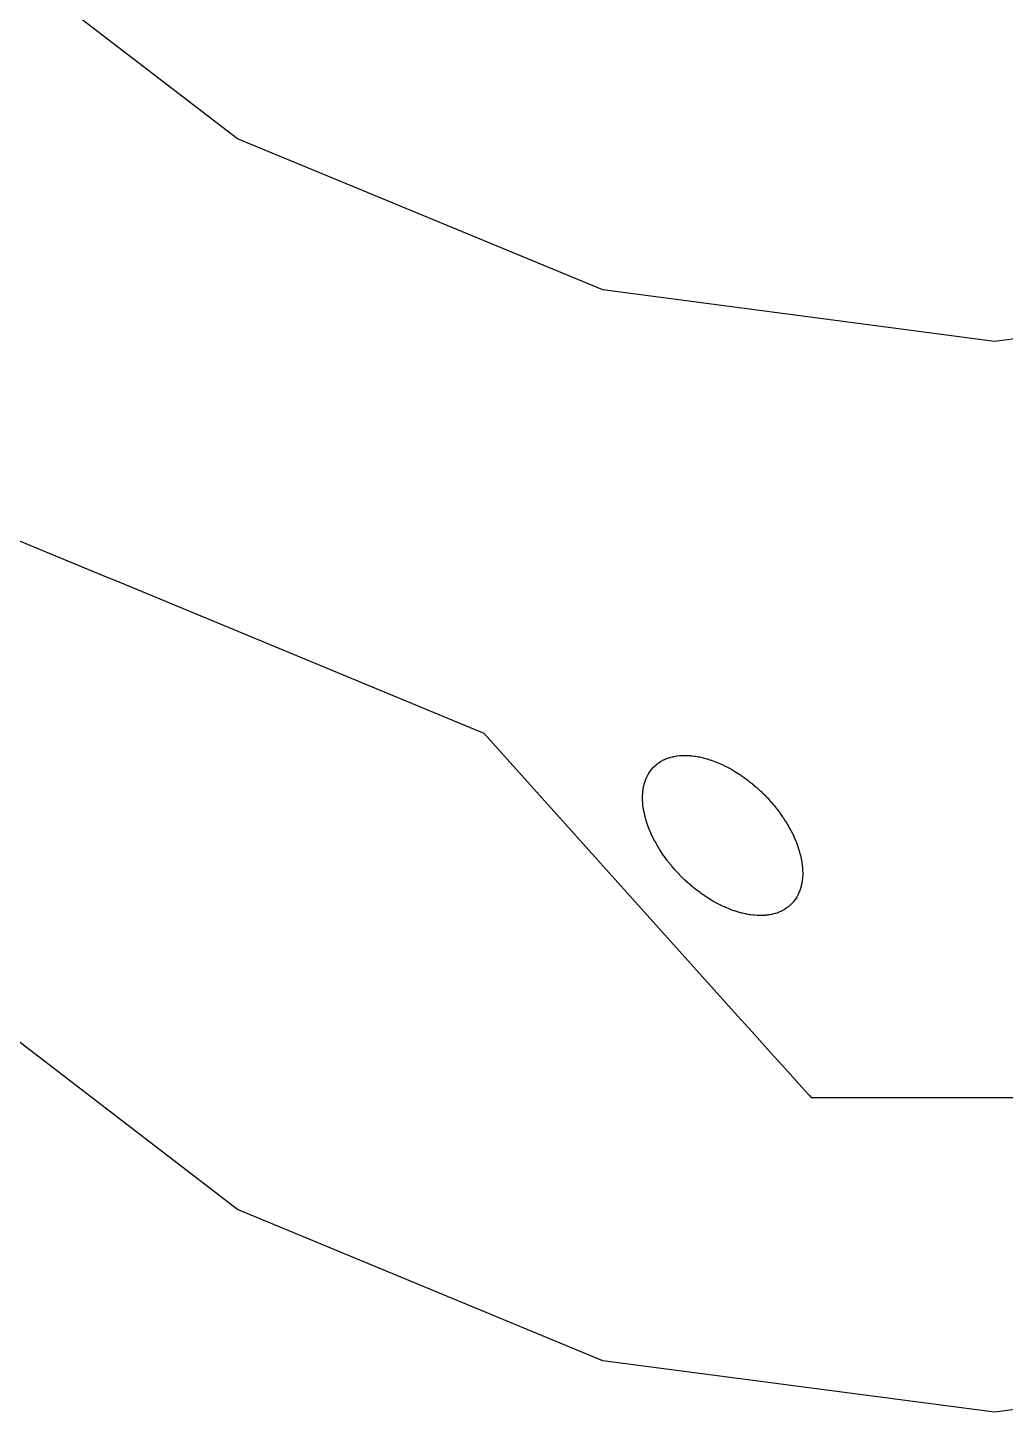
# Model space of a CAD drawing. Header units: metres. Extents: x 1 to 389, y 5 to 245.
# Drawn here: x 33.39 to 65.35, y 129.74 to 175 of the extents above; entities that cross this region are included whole.
import ezdxf

# ---------------------------------------------------------------- set-up
doc = ezdxf.new("R2010")
doc.units = ezdxf.units.M

msp = doc.modelspace()

# ---------------------------------------------------------------- linework, layer by layer
for p, q in [((40.2487, 171.371), (29.9967, 179.239)), ((52.1888, 166.427), (40.2487, 171.371)), ((64.9987, 164.741), (52.1888, 166.427)), ((77.8107, 166.427), (64.9987, 164.741)), ((32.7487, 158.381), (34.4351, 157.683)), ((34.4351, 157.683), (35.5597, 157.217)), ((35.5597, 157.217), (36.0703, 157.006)), ((36.0703, 157.006), (36.2386, 156.936)), ((36.2386, 156.936), (48.3047, 151.939)), ((48.3047, 151.939), (56.5997, 142.704)), ((54.4055, 151.151), (54.48, 151.171)), ((54.48, 151.171), (54.4878, 151.171)), ((54.4878, 151.171), (54.4967, 151.173)), ((54.4967, 151.173), (54.512, 151.176)), ((54.512, 151.176), (54.5974, 151.194)), ((54.5974, 151.194), (54.6068, 151.195)), ((54.6068, 151.195), (54.6224, 151.197)), ((54.6224, 151.197), (54.7031, 151.205)), ((54.7031, 151.205), (54.7094, 151.206)), ((54.7094, 151.206), (54.7188, 151.207)), ((54.7188, 151.207), (54.7358, 151.208)), ((54.7358, 151.208), (54.8196, 151.213)), ((54.8196, 151.213), (54.8289, 151.213)), ((54.8289, 151.213), (54.8387, 151.213)), ((54.8387, 151.213), (54.8558, 151.213)), ((54.8558, 151.213), (54.9427, 151.212)), ((54.9427, 151.212), (54.9489, 151.212)), ((54.9489, 151.212), (54.9588, 151.211)), ((54.9588, 151.211), (54.9767, 151.21)), ((54.9767, 151.21), (55.0667, 151.206)), ((55.0667, 151.206), (55.0744, 151.204)), ((55.0744, 151.204), (55.0847, 151.203)), ((55.0847, 151.203), (55.1027, 151.202)), ((55.1027, 151.202), (55.1927, 151.191)), ((55.1927, 151.191), (55.2005, 151.191)), ((55.2005, 151.191), (55.2108, 151.189)), ((55.2108, 151.189), (55.2296, 151.186)), ((55.2296, 151.186), (55.3227, 151.169)), ((55.3227, 151.169), (55.3304, 151.167)), ((55.3304, 151.167), (55.3408, 151.165)), ((55.3408, 151.165), (55.3596, 151.161)), ((53.7437, 150.699), (53.7872, 150.756)), ((53.7872, 150.756), (53.7894, 150.76)), ((53.7894, 150.76), (53.7921, 150.763)), ((53.7921, 150.763), (53.7968, 150.767)), ((53.7968, 150.767), (53.8543, 150.83)), ((53.8543, 150.83), (53.8601, 150.837)), ((53.8601, 150.837), (53.8647, 150.841)), ((53.8647, 150.841), (53.8751, 150.851)), ((53.8751, 150.851), (53.9263, 150.899)), ((53.9263, 150.899), (53.9368, 150.909)), ((53.9368, 150.909), (53.9481, 150.917)), ((53.9481, 150.917), (54.0056, 150.96)), ((54.0056, 150.96), (54.0168, 150.969)), ((54.0168, 150.969), (54.0289, 150.977)), ((54.0289, 150.977), (54.0894, 151.016)), ((54.0894, 151.016), (54.0956, 151.019)), ((54.0956, 151.019), (54.1028, 151.023)), ((54.1028, 151.023), (54.1789, 151.064)), ((54.1789, 151.064), (54.1851, 151.067)), ((54.1851, 151.067), (54.1927, 151.071)), ((54.1927, 151.071), (54.2066, 151.077)), ((54.2066, 151.077), (54.2749, 151.107)), ((54.2749, 151.107), (54.2811, 151.11)), ((54.2811, 151.11), (54.2888, 151.113)), ((54.2888, 151.113), (54.2965, 151.115)), ((54.2965, 151.115), (54.3046, 151.118)), ((54.3046, 151.118), (54.376, 151.142)), ((54.376, 151.142), (54.3907, 151.147)), ((54.3907, 151.147), (54.4055, 151.151)), ((55.3596, 151.161), (55.4542, 151.141)), ((55.4542, 151.141), (55.4635, 151.138)), ((55.4635, 151.138), (55.4747, 151.135)), ((55.4747, 151.135), (55.5882, 151.106)), ((55.5882, 151.106), (55.5975, 151.102)), ((55.5975, 151.102), (55.6087, 151.099)), ((55.6087, 151.099), (55.6165, 151.096)), ((55.6165, 151.096), (55.6277, 151.093)), ((55.6277, 151.093), (55.7239, 151.062)), ((55.7239, 151.062), (55.7521, 151.052)), ((55.7521, 151.052), (55.7633, 151.048)), ((55.7633, 151.048), (55.8788, 151.005)), ((55.8788, 151.005), (55.8881, 151.001)), ((55.8881, 151.001), (55.8993, 150.996)), ((55.8993, 150.996), (56.0148, 150.947)), ((56.0148, 150.947), (56.0345, 150.939)), ((56.0345, 150.939), (56.1322, 150.894)), ((56.1322, 150.894), (56.1416, 150.891)), ((56.1416, 150.891), (56.1528, 150.885)), ((56.1528, 150.885), (56.1931, 150.865)), ((56.1931, 150.865), (56.2124, 150.855)), ((56.2124, 150.855), (56.2698, 150.826)), ((56.2698, 150.826), (56.2908, 150.815)), ((56.2908, 150.815), (56.31, 150.805)), ((56.31, 150.805), (56.4062, 150.752)), ((56.4062, 150.752), (56.4156, 150.746)), ((56.4156, 150.746), (56.4268, 150.739)), ((56.4268, 150.739), (56.4457, 150.728)), ((56.4457, 150.728), (56.5419, 150.669)), ((53.5348, 150.224), (53.5556, 150.308)), ((53.5556, 150.308), (53.5587, 150.315)), ((53.5587, 150.315), (53.5632, 150.33)), ((53.5632, 150.33), (53.5865, 150.401)), ((53.5865, 150.401), (53.5892, 150.409)), ((53.5892, 150.409), (53.5908, 150.415)), ((53.5908, 150.415), (53.5939, 150.422)), ((53.5939, 150.422), (53.5974, 150.43)), ((53.5974, 150.43), (53.6328, 150.511)), ((53.6328, 150.511), (53.6395, 150.524)), ((53.6395, 150.524), (53.6736, 150.59)), ((53.6736, 150.59), (53.6777, 150.597)), ((53.6777, 150.597), (53.6808, 150.601)), ((53.6808, 150.601), (53.6839, 150.608)), ((53.6839, 150.608), (53.6883, 150.615)), ((53.6883, 150.615), (53.6955, 150.626)), ((53.6955, 150.626), (53.696, 150.627)), ((53.696, 150.627), (53.7348, 150.687)), ((53.7348, 150.687), (53.7437, 150.699)), ((56.5419, 150.669), (56.5607, 150.657)), ((56.5607, 150.657), (56.6762, 150.585)), ((56.6762, 150.585), (56.684, 150.577)), ((56.684, 150.577), (56.6947, 150.569)), ((56.6947, 150.569), (56.7041, 150.565)), ((56.7041, 150.565), (56.7153, 150.557)), ((56.7153, 150.557), (56.8099, 150.49)), ((56.8099, 150.49), (56.8288, 150.477)), ((56.8288, 150.477), (56.9402, 150.396)), ((56.9402, 150.396), (56.948, 150.388)), ((56.948, 150.388), (56.9588, 150.379)), ((56.9588, 150.379), (56.9771, 150.365)), ((56.9771, 150.365), (57.0702, 150.292)), ((57.0702, 150.292), (57.078, 150.286)), ((57.078, 150.286), (57.0887, 150.277)), ((57.0887, 150.277), (57.1062, 150.262)), ((57.1062, 150.262), (57.1947, 150.186)), ((53.4908, 149.867), (53.4963, 149.968)), ((53.4908, 149.848), (53.4908, 149.867)), ((53.4923, 149.762), (53.4908, 149.848)), ((53.4963, 149.968), (53.4967, 149.978)), ((53.4967, 149.985), (53.4983, 149.992)), ((53.4967, 149.978), (53.4967, 149.985)), ((53.4983, 149.992), (53.4992, 150.001)), ((53.4992, 150.001), (53.5014, 150.017)), ((53.5014, 150.017), (53.5108, 150.099)), ((53.5108, 150.099), (53.5134, 150.115)), ((53.5134, 150.115), (53.5274, 150.193)), ((53.5274, 150.193), (53.5307, 150.209)), ((53.5307, 150.209), (53.5348, 150.224)), ((57.1947, 150.186), (57.2025, 150.178)), ((57.2025, 150.178), (57.2128, 150.169)), ((57.2128, 150.169), (57.2221, 150.163)), ((57.2221, 150.163), (57.2324, 150.154)), ((57.2324, 150.154), (57.3193, 150.075)), ((57.3193, 150.075), (57.3367, 150.059)), ((57.3367, 150.059), (57.3538, 150.043)), ((57.3538, 150.043), (57.4376, 149.961)), ((57.4376, 149.961), (57.4469, 149.953)), ((57.4469, 149.953), (57.4568, 149.943)), ((57.4568, 149.943), (57.4645, 149.934)), ((57.4645, 149.934), (57.4739, 149.924)), ((57.4739, 149.924), (57.5546, 149.84)), ((57.5546, 149.84), (57.5649, 149.83)), ((57.5649, 149.83), (57.5708, 149.823)), ((57.5708, 149.823), (57.6499, 149.735)), ((53.4928, 149.745), (53.4923, 149.762)), ((53.4974, 149.655), (53.4928, 149.745)), ((53.4979, 149.652), (53.4974, 149.655)), ((53.4987, 149.638), (53.4979, 149.652)), ((53.4992, 149.627), (53.4987, 149.638)), ((53.5023, 149.612), (53.4992, 149.627)), ((53.5036, 149.601), (53.5023, 149.612)), ((53.513, 149.511), (53.5036, 149.601)), ((53.5148, 149.493), (53.513, 149.511)), ((53.5179, 149.484), (53.5148, 149.493)), ((53.5201, 149.473), (53.5179, 149.484)), ((53.5356, 149.382), (53.5201, 149.473)), ((53.5374, 149.373), (53.5356, 149.382)), ((53.5388, 149.363), (53.5374, 149.373)), ((53.5605, 149.269), (53.5388, 149.363)), ((57.6499, 149.735), (57.6571, 149.727)), ((57.6571, 149.727), (57.666, 149.717)), ((57.666, 149.717), (57.675, 149.707)), ((57.675, 149.707), (57.6828, 149.699)), ((57.6828, 149.699), (57.698, 149.682)), ((57.698, 149.682), (57.774, 149.593)), ((57.774, 149.593), (57.783, 149.583)), ((57.783, 149.583), (57.7908, 149.575)), ((57.7908, 149.575), (57.8637, 149.484)), ((57.8637, 149.484), (57.878, 149.466)), ((57.878, 149.466), (57.8866, 149.455)), ((57.8866, 149.455), (57.8927, 149.445)), ((57.8927, 149.445), (57.9626, 149.354)), ((57.9626, 149.354), (57.9765, 149.336)), ((53.565, 149.25), (53.5605, 149.269)), ((53.5672, 149.239), (53.565, 149.25)), ((53.5688, 149.229), (53.5672, 149.239)), ((53.5719, 149.222), (53.5688, 149.229)), ((53.575, 149.211), (53.5719, 149.222)), ((53.6014, 149.116), (53.575, 149.211)), ((53.6068, 149.097), (53.6014, 149.116)), ((53.6083, 149.088), (53.6068, 149.097)), ((53.6114, 149.078), (53.6083, 149.088)), ((53.6119, 149.077), (53.6114, 149.078)), ((53.6429, 148.981), (53.6119, 149.077)), ((53.6488, 148.961), (53.6429, 148.981)), ((53.6519, 148.952), (53.6488, 148.961)), ((53.6559, 148.941), (53.6519, 148.952)), ((53.6987, 148.825), (53.6559, 148.941)), ((57.9765, 149.336), (57.9845, 149.325)), ((57.9845, 149.325), (57.9908, 149.315)), ((57.9908, 149.315), (58.0575, 149.221)), ((58.0575, 149.221), (58.0705, 149.202)), ((58.0705, 149.202), (58.0781, 149.191)), ((58.0781, 149.191), (58.0827, 149.183)), ((58.0827, 149.183), (58.089, 149.174)), ((58.089, 149.174), (58.093, 149.168)), ((58.093, 149.168), (58.0961, 149.163)), ((58.0961, 149.163), (58.1582, 149.068)), ((58.1582, 149.068), (58.1707, 149.049)), ((58.1707, 149.049), (58.2282, 148.952)), ((58.2282, 148.952), (58.2466, 148.921)), ((58.2466, 148.921), (58.2527, 148.913)), ((58.2527, 148.913), (58.3071, 148.816)), ((53.7407, 148.729), (53.6987, 148.825)), ((53.7492, 148.71), (53.7407, 148.729)), ((53.7536, 148.699), (53.7492, 148.71)), ((53.7568, 148.689), (53.7536, 148.699)), ((53.7614, 148.68), (53.7568, 148.689)), ((53.7668, 148.668), (53.7614, 148.68)), ((53.8102, 148.571), (53.7668, 148.668)), ((53.8188, 148.551), (53.8102, 148.571)), ((53.8286, 148.532), (53.8188, 148.551)), ((53.8783, 148.434), (53.8286, 148.532)), ((58.3071, 148.816), (58.3241, 148.785)), ((58.3241, 148.785), (58.3288, 148.777)), ((58.3288, 148.777), (58.3334, 148.768)), ((58.3334, 148.768), (58.3392, 148.757)), ((58.3392, 148.757), (58.3889, 148.659)), ((58.3889, 148.659), (58.3988, 148.639)), ((58.3988, 148.639), (58.4422, 148.542)), ((58.4422, 148.542), (58.4512, 148.522)), ((58.4512, 148.522), (58.4561, 148.511)), ((58.4561, 148.511), (58.4608, 148.501)), ((58.4608, 148.501), (58.4639, 148.494)), ((58.4639, 148.494), (58.4683, 148.483)), ((58.4683, 148.483), (58.5102, 148.385)), ((53.8841, 148.423), (53.8783, 148.434)), ((53.8887, 148.415), (53.8841, 148.423)), ((53.8934, 148.406), (53.8887, 148.415)), ((53.8997, 148.395), (53.8934, 148.406)), ((53.954, 148.299), (53.8997, 148.395)), ((53.9648, 148.279), (53.954, 148.299)), ((53.971, 148.27), (53.9648, 148.279)), ((53.9781, 148.258), (53.971, 148.27)), ((54.0356, 148.162), (53.9781, 148.258)), ((54.0468, 148.143), (54.0356, 148.162)), ((54.053, 148.134), (54.0468, 148.143)), ((54.0561, 148.13), (54.053, 148.134)), ((54.0601, 148.123), (54.0561, 148.13)), ((54.1222, 148.028), (54.0601, 148.123)), ((54.141, 148), (54.1222, 148.028)), ((54.1486, 147.989), (54.141, 148)), ((58.5102, 148.385), (58.5188, 148.365)), ((58.5188, 148.365), (58.5544, 148.269)), ((58.5544, 148.269), (58.5562, 148.265)), ((58.5562, 148.265), (58.5657, 148.239)), ((58.5657, 148.239), (58.5688, 148.229)), ((58.5688, 148.229), (58.6038, 148.121)), ((58.6038, 148.121), (58.6056, 148.114)), ((58.6056, 148.114), (58.6092, 148.103)), ((58.6092, 148.103), (58.6107, 148.095)), ((58.6107, 148.095), (58.6371, 147.999)), ((58.6371, 147.999), (58.6425, 147.98)), ((54.2267, 147.875), (54.1486, 147.989)), ((54.2966, 147.782), (54.2267, 147.875)), ((54.3105, 147.764), (54.2966, 147.782)), ((54.3185, 147.753), (54.3105, 147.764)), ((54.331, 147.738), (54.3185, 147.753)), ((54.3395, 147.727), (54.331, 147.738)), ((54.4247, 147.62), (54.3395, 147.727)), ((54.4288, 147.615), (54.4247, 147.62)), ((54.435, 147.608), (54.4288, 147.615)), ((54.4435, 147.597), (54.435, 147.608)), ((54.5195, 147.509), (54.4435, 147.597)), ((58.6425, 147.98), (58.6456, 147.969)), ((58.6456, 147.969), (58.6488, 147.961)), ((58.6488, 147.961), (58.6503, 147.954)), ((58.6503, 147.954), (58.6525, 147.943)), ((58.6525, 147.943), (58.6743, 147.848)), ((58.6743, 147.848), (58.6788, 147.829)), ((58.6788, 147.829), (58.6943, 147.736)), ((58.6943, 147.736), (58.6974, 147.718)), ((58.6974, 147.718), (58.6974, 147.717)), ((58.6974, 147.717), (58.6996, 147.707)), ((58.6996, 147.707), (58.7028, 147.697)), ((58.7028, 147.697), (58.7121, 147.607)), ((58.7121, 147.607), (58.7139, 147.589)), ((58.7139, 147.589), (58.7152, 147.579)), ((58.7152, 147.579), (58.7183, 147.564)), ((58.7183, 147.564), (58.7188, 147.553)), ((58.7188, 147.553), (58.7234, 147.465)), ((54.5348, 147.491), (54.5195, 147.509)), ((54.5425, 147.484), (54.5348, 147.491)), ((54.5515, 147.473), (54.5425, 147.484)), ((54.6306, 147.385), (54.5515, 147.473)), ((54.6468, 147.367), (54.6306, 147.385)), ((54.653, 147.36), (54.6468, 147.367)), ((54.7462, 147.266), (54.653, 147.36)), ((54.7628, 147.249), (54.7462, 147.266)), ((54.7804, 147.232), (54.7628, 147.249)), ((54.8642, 147.149), (54.7804, 147.232)), ((54.8808, 147.133), (54.8642, 147.149)), ((54.8901, 147.127), (54.8808, 147.133)), ((54.9004, 147.118), (54.8901, 147.127)), ((54.9873, 147.037), (54.9004, 147.118)), ((58.7088, 147.093), (58.7072, 147.086)), ((58.7097, 147.111), (58.7088, 147.101)), ((58.7088, 147.101), (58.7088, 147.093)), ((58.7114, 147.126), (58.7097, 147.111)), ((58.7207, 147.205), (58.7114, 147.126)), ((58.7216, 147.222), (58.7207, 147.205)), ((58.7263, 147.308), (58.7216, 147.222)), ((58.7234, 147.465), (58.7247, 147.447)), ((58.7247, 147.447), (58.7263, 147.36)), ((58.7263, 147.36), (58.7267, 147.343)), ((58.7267, 147.318), (58.7263, 147.308)), ((58.7267, 147.343), (58.7267, 147.318)), ((55.0047, 147.021), (54.9873, 147.037)), ((55.0125, 147.014), (55.0047, 147.021)), ((55.0228, 147.005), (55.0125, 147.014)), ((55.1113, 146.929), (55.0228, 147.005)), ((55.1288, 146.913), (55.1113, 146.929)), ((55.1381, 146.907), (55.1288, 146.913)), ((55.1488, 146.899), (55.1381, 146.907)), ((55.2373, 146.828), (55.1488, 146.899)), ((55.2404, 146.826), (55.2373, 146.828)), ((55.2588, 146.811), (55.2404, 146.826)), ((55.2665, 146.805), (55.2588, 146.811)), ((55.3704, 146.727), (55.2665, 146.805)), ((55.3887, 146.713), (55.3704, 146.727)), ((55.4076, 146.7), (55.3887, 146.713)), ((55.5022, 146.634), (55.4076, 146.7)), ((58.5781, 146.666), (58.5439, 146.602)), ((58.5816, 146.673), (58.5781, 146.666)), ((58.5879, 146.686), (58.5816, 146.673)), ((58.5892, 146.689), (58.5879, 146.686)), ((58.5914, 146.694), (58.5892, 146.689)), ((58.6268, 146.775), (58.5914, 146.694)), ((58.6317, 146.79), (58.6268, 146.775)), ((58.655, 146.863), (58.6317, 146.79)), ((58.6572, 146.871), (58.655, 146.863)), ((58.6588, 146.877), (58.6572, 146.871)), ((58.6619, 146.884), (58.6588, 146.877)), ((58.6646, 146.892), (58.6619, 146.884)), ((58.6681, 146.907), (58.6646, 146.892)), ((58.6868, 146.983), (58.6681, 146.907)), ((58.6899, 146.999), (58.6868, 146.983)), ((58.7054, 147.076), (58.6899, 146.999)), ((58.7072, 147.086), (58.7054, 147.076)), ((55.5116, 146.629), (55.5022, 146.634)), ((55.5228, 146.621), (55.5116, 146.629)), ((55.5305, 146.615), (55.5228, 146.621)), ((55.5413, 146.608), (55.5305, 146.615)), ((55.6375, 146.546), (55.5413, 146.608)), ((55.6568, 146.533), (55.6375, 146.546)), ((55.6645, 146.527), (55.6568, 146.533)), ((55.6757, 146.52), (55.6645, 146.527)), ((55.7719, 146.463), (55.6757, 146.52)), ((55.7908, 146.451), (55.7719, 146.463)), ((55.8001, 146.447), (55.7908, 146.451)), ((55.8117, 146.44), (55.8001, 146.447)), ((55.9095, 146.386), (55.8117, 146.44)), ((55.9288, 146.375), (55.9095, 146.386)), ((55.9365, 146.371), (55.9288, 146.375)), ((55.9477, 146.365), (55.9365, 146.371)), ((55.9531, 146.362), (55.9477, 146.365)), ((56.0509, 146.314), (55.9531, 146.362)), ((56.0648, 146.307), (56.0509, 146.314)), ((56.084, 146.298), (56.0648, 146.307)), ((56.1818, 146.253), (56.084, 146.298)), ((56.1911, 146.249), (56.1818, 146.253)), ((56.2028, 146.243), (56.1911, 146.249)), ((56.2121, 146.24), (56.2028, 146.243)), ((56.2233, 146.236), (56.2121, 146.24)), ((56.3195, 146.194), (56.2233, 146.236)), ((56.3387, 146.185), (56.3195, 146.194)), ((56.3465, 146.182), (56.3387, 146.185)), ((58.2054, 146.226), (58.1281, 146.175)), ((58.2121, 146.231), (58.2054, 146.226)), ((58.2695, 146.275), (58.2121, 146.231)), ((58.2807, 146.283), (58.2695, 146.275)), ((58.2911, 146.293), (58.2807, 146.283)), ((58.3423, 146.341), (58.2911, 146.293)), ((58.3632, 146.362), (58.3423, 146.341)), ((58.3731, 146.372), (58.3632, 146.362)), ((58.4228, 146.423), (58.3731, 146.372)), ((58.4259, 146.43), (58.4228, 146.423)), ((58.4303, 146.436), (58.4259, 146.43)), ((58.4393, 146.447), (58.4303, 146.436)), ((58.4828, 146.503), (58.4393, 146.447)), ((58.4859, 146.51), (58.4828, 146.503)), ((58.4903, 146.517), (58.4859, 146.51)), ((58.5291, 146.577), (58.4903, 146.517)), ((58.5368, 146.589), (58.5291, 146.577)), ((58.543, 146.601), (58.5368, 146.589)), ((58.5439, 146.602), (58.543, 146.601)), ((56.3577, 146.178), (56.3465, 146.182)), ((56.4747, 146.137), (56.3577, 146.178)), ((56.494, 146.131), (56.4747, 146.137)), ((56.5902, 146.098), (56.494, 146.131)), ((56.598, 146.097), (56.5902, 146.098)), ((56.6181, 146.09), (56.598, 146.097)), ((56.6293, 146.087), (56.6181, 146.09)), ((56.7239, 146.06), (56.6293, 146.087)), ((56.7428, 146.055), (56.7239, 146.06)), ((56.7521, 146.054), (56.7428, 146.055)), ((56.7633, 146.052), (56.7521, 146.054)), ((56.8579, 146.03), (56.7633, 146.052)), ((56.8768, 146.025), (56.8579, 146.03)), ((56.8844, 146.024), (56.8768, 146.025)), ((56.8951, 146.022), (56.8844, 146.024)), ((56.9867, 146.007), (56.8951, 146.022)), ((57.0068, 146.003), (56.9867, 146.007)), ((57.0145, 146.002), (57.0068, 146.003)), ((57.0248, 146), (57.0145, 146.002)), ((57.1148, 145.99), (57.0248, 146)), ((57.1328, 145.987), (57.1148, 145.99)), ((57.1507, 145.986), (57.1328, 145.987)), ((57.2391, 145.981), (57.1507, 145.986)), ((57.2484, 145.98), (57.2391, 145.981)), ((57.2588, 145.979), (57.2484, 145.98)), ((57.2748, 145.979), (57.2588, 145.979)), ((57.3633, 145.978), (57.2748, 145.979)), ((57.3808, 145.977), (57.3633, 145.978)), ((57.3885, 145.979), (57.3808, 145.977)), ((57.3979, 145.98), (57.3885, 145.979)), ((57.4538, 145.981), (57.3979, 145.98)), ((57.4817, 145.983), (57.4538, 145.981)), ((57.4987, 145.983), (57.4817, 145.983)), ((57.505, 145.985), (57.4987, 145.983)), ((57.5144, 145.986), (57.505, 145.985)), ((57.5966, 145.996), (57.5144, 145.986)), ((57.6127, 145.997), (57.5966, 145.996)), ((57.619, 145.997), (57.6127, 145.997)), ((57.6279, 145.999), (57.619, 145.997)), ((57.7055, 146.014), (57.6279, 145.999)), ((57.7207, 146.017), (57.7055, 146.014)), ((57.7285, 146.019), (57.7207, 146.017)), ((57.7375, 146.021), (57.7285, 146.019)), ((57.8288, 146.045), (57.7375, 146.021)), ((57.835, 146.047), (57.8288, 146.045)), ((57.843, 146.049), (57.835, 146.047)), ((57.9144, 146.072), (57.843, 146.049)), ((57.9288, 146.077), (57.9144, 146.072)), ((57.935, 146.082), (57.9288, 146.077)), ((57.9426, 146.086), (57.935, 146.082)), ((58.0109, 146.114), (57.9426, 146.086)), ((58.0247, 146.119), (58.0109, 146.114)), ((58.031, 146.123), (58.0247, 146.12)), ((58.0247, 146.12), (58.0247, 146.119)), ((58.0386, 146.126), (58.031, 146.123)), ((58.1147, 146.167), (58.0386, 146.126)), ((58.121, 146.17), (58.1147, 146.167)), ((58.1281, 146.175), (58.121, 146.17)), ((40.2487, 136.371), (29.9967, 144.239)), ((56.5997, 142.704), (56.9562, 142.307)), ((56.9562, 142.307), (57.0681, 142.183)), ((57.0681, 142.183), (57.3279, 141.893)), ((57.3279, 141.893), (57.6656, 141.517)), ((57.6656, 141.517), (58.0401, 141.1)), ((58.0401, 141.1), (58.3244, 140.784)), ((58.3244, 140.784), (58.6981, 140.368)), ((58.6981, 140.368), (58.9337, 140.106)), ((58.9337, 140.106), (58.9987, 140.033)), ((58.9987, 140.033), (70.9987, 140.033)), ((52.1888, 131.427), (40.2487, 136.371)), ((64.9987, 129.741), (52.1888, 131.427)), ((77.8107, 131.427), (64.9987, 129.741))]:
    msp.add_line(p, q)

doc.saveas('drawing.dxf')
